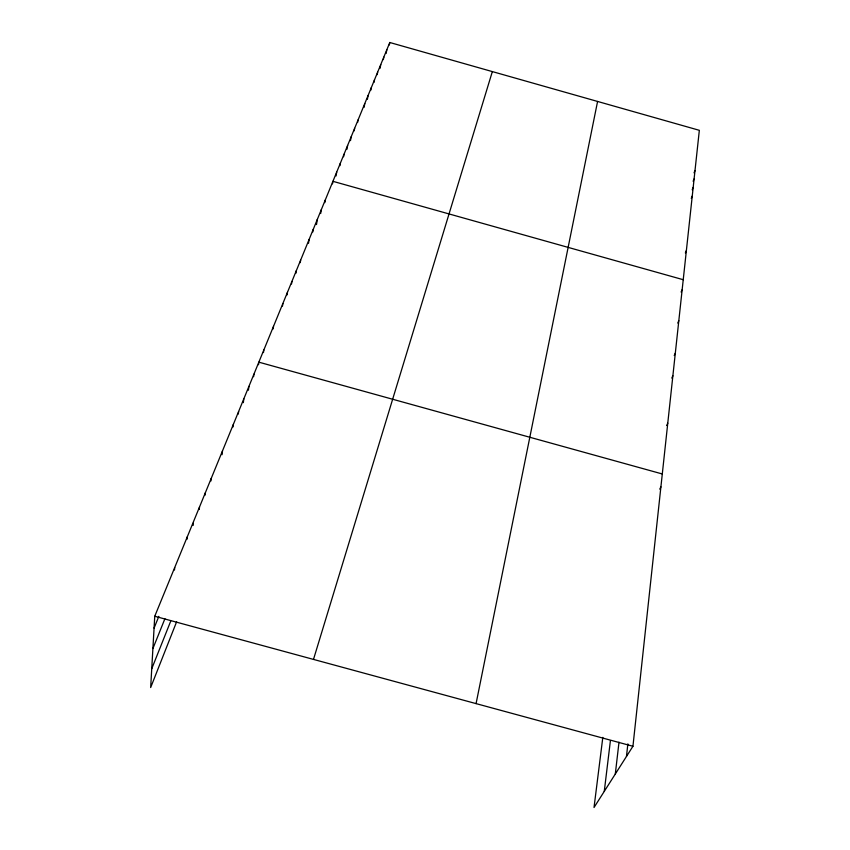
<?xml version="1.0" encoding="UTF-8"?>
<svg xmlns="http://www.w3.org/2000/svg" width="850" height="850" viewBox="0 0 850 850"><rect width="100%" height="100%" fill="white"/><g stroke="black" fill="none" stroke-linecap="round" stroke-linejoin="round"><path stroke-width="1.27" d="M602.82 737.375L594.023 807.5L632.942 746.268L699.338 130.316L389.799 42.5L154.753 616.25L150.663 687.544L176.619 621.796M174.505 569.999L174.686 567.577M187.127 539.155L187.329 536.711M193.141 525.417L193.364 522.962M199.261 509.501L199.495 507.036M205.158 495.093L205.403 492.618M210.949 480.951L211.193 478.465M222.062 454.697L222.466 450.957M626.471 756.457L627.863 743.878M233.038 426.944L233.336 424.437M615.304 774.021L619.002 742.167M238.319 414.046L238.616 411.538M243.344 402.645L243.812 398.862M604.276 791.361L610.406 740.722M248.434 390.203L248.912 386.41M253.597 376.709L253.916 374.181M258.517 364.692L258.846 362.164L662.299 473.971M263.479 352.559L263.819 350.019M273.147 328.918L273.509 326.379M282.498 306.085L282.859 303.535M287.045 294.95L287.417 292.411M291.529 284.006L291.901 281.467M295.928 273.243L296.31 270.704M300.263 262.661L300.645 260.121M308.518 243.27L309.113 239.466M312.842 231.923L313.236 229.383M316.498 224.538L317.305 219.47M320.684 213.509L321.3 209.706M324.828 202.629L325.242 200.101M332.509 183.855L332.924 181.326L683.241 279.714M336.047 175.95L336.685 172.167M339.957 165.654L340.382 163.136M343.591 156.761L344.027 154.243M346.959 149.249L347.618 145.477M350.498 140.622L351.146 136.85M354.195 130.857L354.631 128.35M357.616 122.474L358.062 119.978M364.108 107.323L364.777 103.583M367.391 99.301L368.061 95.561M370.855 90.142L371.301 87.656M374.043 82.354L374.499 79.868M377.188 74.662L377.644 72.186M380.056 68.319L380.747 64.611M383.35 59.606L383.807 57.141M386.134 53.465L386.824 49.768M389.342 44.954L389.799 42.5M476.074 703.619L597.582 101.448M313.491 659.409L492.341 71.591M151.736 668.759L170.712 621.169M152.894 648.571L164.921 618.704M154.073 628.107L158.854 616.346M694.025 172.869L695.003 170.553M693.122 181.262L694.099 178.946M692.197 189.773L693.186 187.446M691.263 198.401L692.251 196.084M685.355 252.917L686.375 250.58M681.105 292.06L682.157 289.723M677.747 323.043L678.821 320.716M674.231 355.534L675.314 353.207M671.787 378.091L672.881 375.764M666.644 425.499L667.771 423.194M659.749 489.143L660.907 486.869M154.753 616.25L632.942 746.268"/></g></svg>
